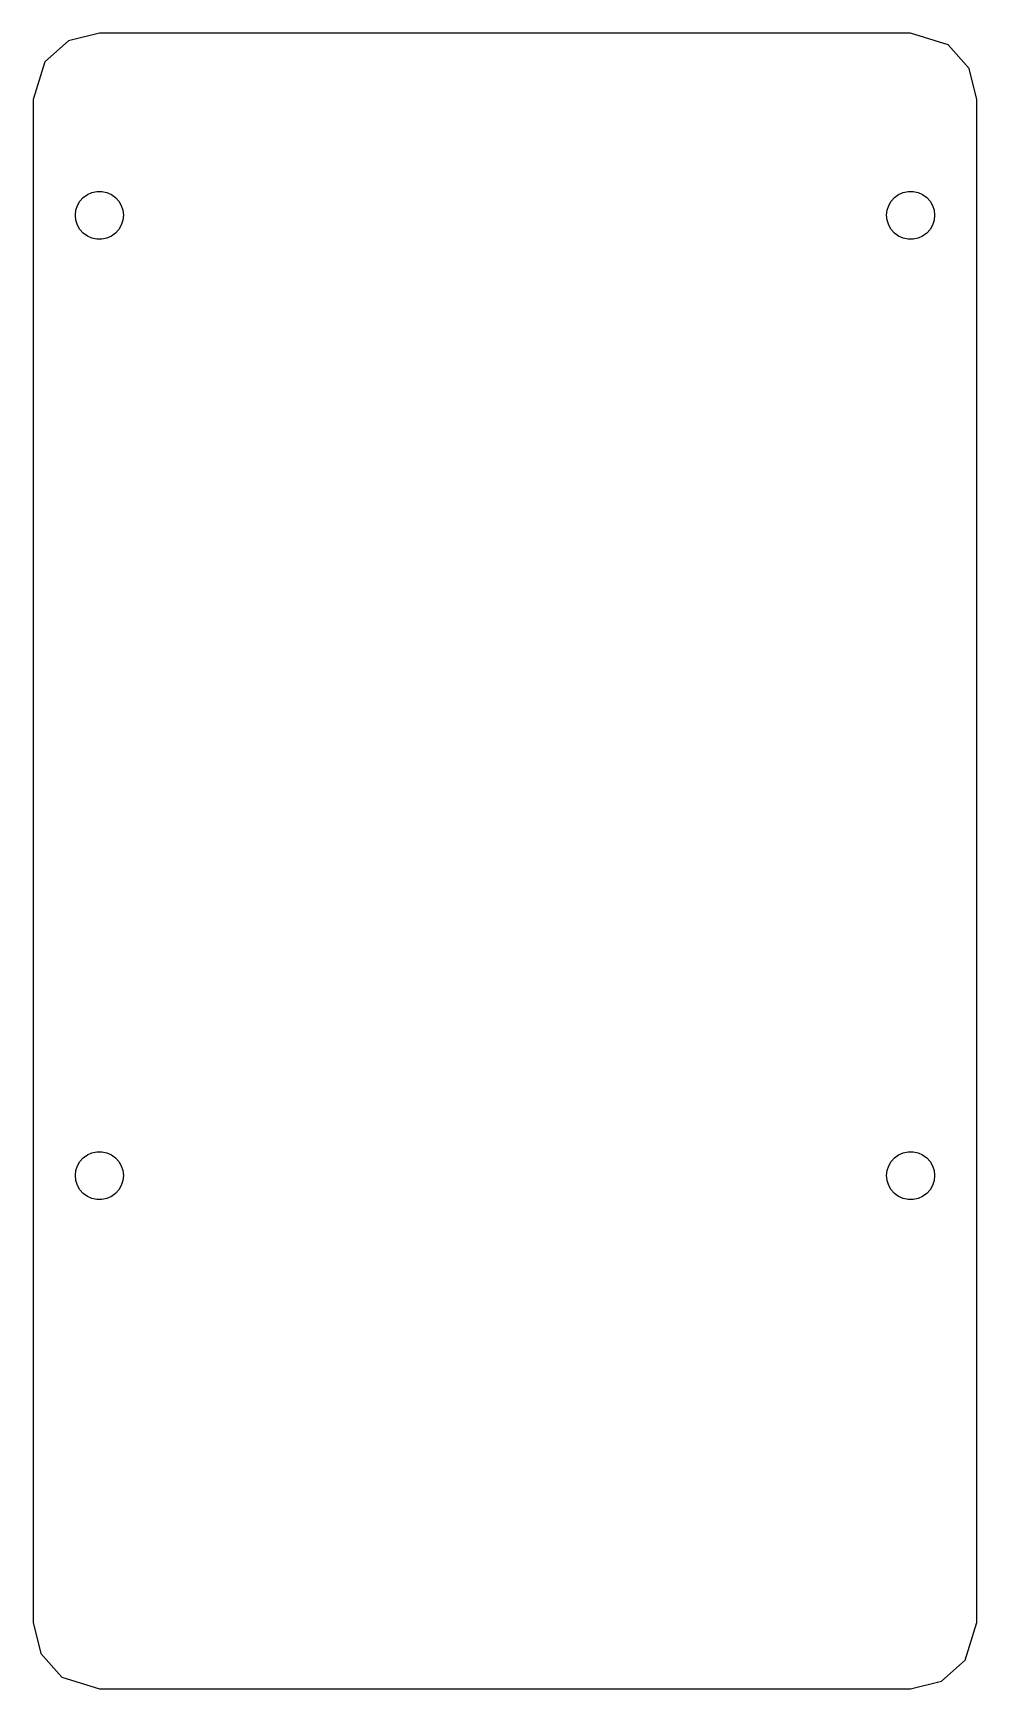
# Model space of a CAD drawing. Header units: metres. Extents: x -28 to 28, y -50 to 50.
import ezdxf

# ---------------------------------------------------------------- set-up
doc = ezdxf.new("R2010")
doc.units = ezdxf.units.M

msp = doc.modelspace()

# ---------------------------------------------------------------- linework, layer by layer
for p, q in [((-24.5, 50), (-26.3589, 49.5418)), ((24.5, 50), (-24.5, 50)), ((26.7723, 49.2919), (24.5, 50)), ((-26.3589, 49.5418), (-27.7919, 48.2723)), ((28.0418, 47.8589), (26.7723, 49.2919)), ((-27.7919, 48.2723), (-28.5, 46)), ((28.5, 46), (28.0418, 47.8589)), ((-28.5, 46), (-28.5, -46)), ((28.5, -46), (28.5, 46)), ((-25.6731, 39.8523), (-25.4702, 40.0775)), ((-25.4702, 40.0775), (-25.225, 40.2557)), ((-25.225, 40.2557), (-24.9481, 40.379)), ((-24.9481, 40.379), (-24.6516, 40.442)), ((-24.6516, 40.442), (-24.3484, 40.442)), ((-24.3484, 40.442), (-24.0519, 40.379)), ((-24.0519, 40.379), (-23.775, 40.2557)), ((-23.775, 40.2557), (-23.5298, 40.0775)), ((-23.5298, 40.0775), (-23.3269, 39.8523)), ((23.3269, 39.8523), (23.5298, 40.0775)), ((23.5298, 40.0775), (23.775, 40.2557)), ((23.775, 40.2557), (24.0519, 40.379)), ((24.0519, 40.379), (24.3484, 40.442)), ((24.3484, 40.442), (24.6516, 40.442)), ((24.6516, 40.442), (24.9481, 40.379)), ((24.9481, 40.379), (25.225, 40.2557)), ((25.225, 40.2557), (25.4702, 40.0775)), ((25.4702, 40.0775), (25.6731, 39.8523)), ((-25.95, 39), (-25.9183, 39.3015)), ((-25.9183, 38.6985), (-25.95, 39)), ((-25.9183, 39.3015), (-25.8246, 39.5898)), ((-25.8246, 39.5898), (-25.6731, 39.8523)), ((-23.3269, 39.8523), (-23.1754, 39.5898)), ((-23.1754, 39.5898), (-23.0817, 39.3015)), ((-23.0817, 39.3015), (-23.05, 39)), ((-23.05, 39), (-23.0817, 38.6985)), ((23.05, 39), (23.0817, 39.3015)), ((23.0817, 38.6985), (23.05, 39)), ((23.0817, 39.3015), (23.1754, 39.5898)), ((23.1754, 39.5898), (23.3269, 39.8523)), ((25.6731, 39.8523), (25.8246, 39.5898)), ((25.8246, 39.5898), (25.9183, 39.3015)), ((25.9183, 39.3015), (25.95, 39)), ((25.95, 39), (25.9183, 38.6985)), ((-25.8246, 38.4102), (-25.9183, 38.6985)), ((-25.6731, 38.1477), (-25.8246, 38.4102)), ((-25.4702, 37.9224), (-25.6731, 38.1477)), ((-23.3269, 38.1477), (-23.5298, 37.9224)), ((-23.1754, 38.4102), (-23.3269, 38.1477)), ((-23.0817, 38.6985), (-23.1754, 38.4102)), ((23.1754, 38.4102), (23.0817, 38.6985)), ((23.3269, 38.1477), (23.1754, 38.4102)), ((23.5298, 37.9224), (23.3269, 38.1477)), ((25.6731, 38.1477), (25.4702, 37.9224)), ((25.8246, 38.4102), (25.6731, 38.1477)), ((25.9183, 38.6985), (25.8246, 38.4102)), ((-25.225, 37.7443), (-25.4702, 37.9224)), ((-24.9481, 37.621), (-25.225, 37.7443)), ((-24.6516, 37.5579), (-24.9481, 37.621)), ((-24.3484, 37.5579), (-24.6516, 37.5579)), ((-24.0519, 37.621), (-24.3484, 37.5579)), ((-23.775, 37.7443), (-24.0519, 37.621)), ((-23.5298, 37.9224), (-23.775, 37.7443)), ((23.775, 37.7443), (23.5298, 37.9224)), ((24.0519, 37.621), (23.775, 37.7443)), ((24.3484, 37.5579), (24.0519, 37.621)), ((24.6516, 37.5579), (24.3484, 37.5579)), ((24.9481, 37.621), (24.6516, 37.5579)), ((25.225, 37.7443), (24.9481, 37.621)), ((25.4702, 37.9224), (25.225, 37.7443)), ((-25.6731, -18.1477), (-25.4702, -17.9224)), ((-25.4702, -17.9224), (-25.225, -17.7443)), ((-25.225, -17.7443), (-24.9481, -17.621)), ((-24.9481, -17.621), (-24.6516, -17.5579)), ((-24.6516, -17.5579), (-24.3484, -17.5579)), ((-24.3484, -17.5579), (-24.0519, -17.621)), ((-24.0519, -17.621), (-23.775, -17.7443)), ((-23.775, -17.7443), (-23.5298, -17.9224)), ((-23.5298, -17.9224), (-23.3269, -18.1477)), ((23.3269, -18.1477), (23.5298, -17.9224)), ((23.5298, -17.9224), (23.775, -17.7443)), ((23.775, -17.7443), (24.0519, -17.621)), ((24.0519, -17.621), (24.3484, -17.5579)), ((24.3484, -17.5579), (24.6516, -17.5579)), ((24.6516, -17.5579), (24.9481, -17.621)), ((24.9481, -17.621), (25.225, -17.7443)), ((25.225, -17.7443), (25.4702, -17.9224)), ((25.4702, -17.9224), (25.6731, -18.1477)), ((-25.95, -19), (-25.9183, -18.6985)), ((-25.9183, -19.3015), (-25.95, -19)), ((-25.9183, -18.6985), (-25.8246, -18.4102)), ((-25.8246, -18.4102), (-25.6731, -18.1477)), ((-23.3269, -18.1477), (-23.1754, -18.4102)), ((-23.1754, -18.4102), (-23.0817, -18.6985)), ((-23.0817, -18.6985), (-23.05, -19)), ((-23.05, -19), (-23.0817, -19.3015)), ((23.05, -19), (23.0817, -18.6985)), ((23.0817, -19.3015), (23.05, -19)), ((23.0817, -18.6985), (23.1754, -18.4102)), ((23.1754, -18.4102), (23.3269, -18.1477)), ((25.6731, -18.1477), (25.8246, -18.4102)), ((25.8246, -18.4102), (25.9183, -18.6985)), ((25.9183, -18.6985), (25.95, -19)), ((25.95, -19), (25.9183, -19.3015)), ((-25.8246, -19.5898), (-25.9183, -19.3015)), ((-25.6731, -19.8523), (-25.8246, -19.5898)), ((-25.4702, -20.0775), (-25.6731, -19.8523)), ((-23.3269, -19.8523), (-23.5298, -20.0775)), ((-23.1754, -19.5898), (-23.3269, -19.8523)), ((-23.0817, -19.3015), (-23.1754, -19.5898)), ((23.1754, -19.5898), (23.0817, -19.3015)), ((23.3269, -19.8523), (23.1754, -19.5898)), ((23.5298, -20.0775), (23.3269, -19.8523)), ((25.6731, -19.8523), (25.4702, -20.0775)), ((25.8246, -19.5898), (25.6731, -19.8523)), ((25.9183, -19.3015), (25.8246, -19.5898)), ((-25.225, -20.2557), (-25.4702, -20.0775)), ((-24.9481, -20.379), (-25.225, -20.2557)), ((-24.6516, -20.442), (-24.9481, -20.379)), ((-24.3484, -20.442), (-24.6516, -20.442)), ((-24.0519, -20.379), (-24.3484, -20.442)), ((-23.775, -20.2557), (-24.0519, -20.379)), ((-23.5298, -20.0775), (-23.775, -20.2557)), ((23.775, -20.2557), (23.5298, -20.0775)), ((24.0519, -20.379), (23.775, -20.2557)), ((24.3484, -20.442), (24.0519, -20.379)), ((24.6516, -20.442), (24.3484, -20.442)), ((24.9481, -20.379), (24.6516, -20.442)), ((25.225, -20.2557), (24.9481, -20.379)), ((25.4702, -20.0775), (25.225, -20.2557)), ((-28.5, -46), (-28.0418, -47.8589)), ((27.7919, -48.2723), (28.5, -46)), ((-28.0418, -47.8589), (-26.7723, -49.2919)), ((26.3589, -49.5418), (27.7919, -48.2723)), ((-26.7723, -49.2919), (-24.5, -50)), ((-24.5, -50), (24.5, -50)), ((24.5, -50), (26.3589, -49.5418))]:
    msp.add_line(p, q)

doc.saveas('drawing.dxf')
